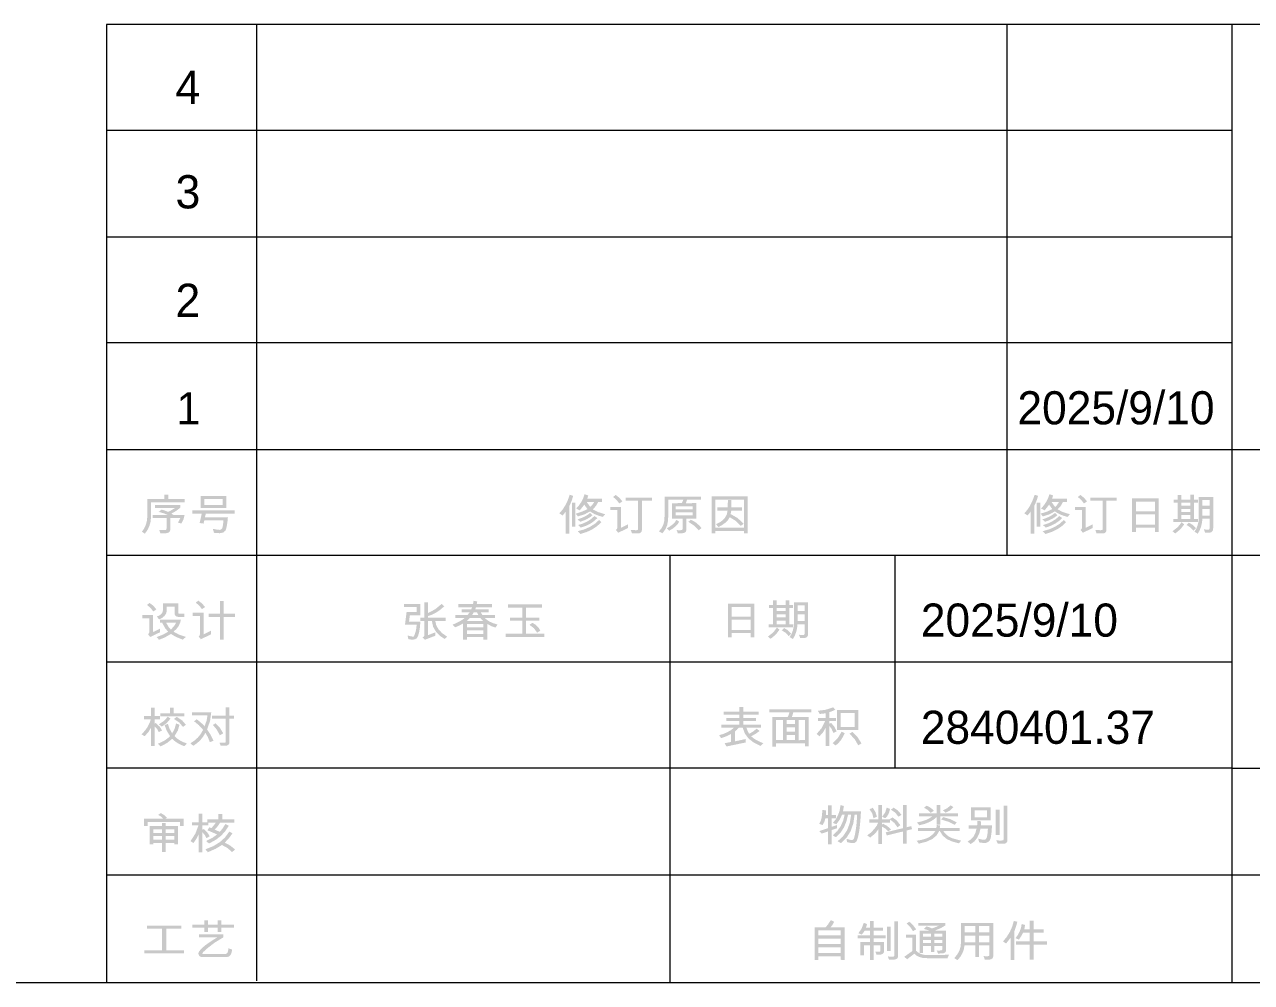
# Model space of a CAD drawing. Header units: millimetres. Extents: x 3 to 591, y 5 to 206.
# Drawn here: x 173.71 to 222.75, y 5.22 to 43.53 of the extents above; entities that cross this region are included whole.
import ezdxf

# ---------------------------------------------------------------- set-up
doc = ezdxf.new("R2010")
doc.units = ezdxf.units.MM

msp = doc.modelspace()

# ---------------------------------------------------------------- hatches: boundary and pattern name
h = msp.add_hatch(color=7)
h.paths.add_polyline_path([(180.10344, 24.426567), (178.762884, 24.426567), (178.762884, 23.83842), (178.747493, 23.657647), (178.701355, 23.485711), (178.624521, 23.32256), (178.517042, 23.168142), (178.399633, 23.249171), (178.493366, 23.387974), (178.560382, 23.535665), (178.600629, 23.692245), (178.614056, 23.857713), (178.614056, 24.552244), (179.301973, 24.552244), (179.301973, 24.726979), (179.450801, 24.726979), (179.450801, 24.552244), (180.10344, 24.552244)])
h.paths.add_polyline_path([(180.105645, 23.917795), (180.063132, 23.751053), (179.982172, 23.577695), (179.842164, 23.610217), (179.931461, 23.792118), (179.531278, 23.792118), (179.531278, 23.320278), (179.517033, 23.260342), (179.474365, 23.217821), (179.403379, 23.192766), (179.304178, 23.18523), (179.139916, 23.186884), (179.091409, 23.318624), (179.326226, 23.311458), (179.368394, 23.32393), (179.38245, 23.368234), (179.38245, 23.792118), (178.832337, 23.792118), (178.832337, 23.917795), (179.427099, 23.917795), (179.268418, 23.986284), (179.072116, 24.04237), (179.187871, 24.133872), (179.297908, 24.100523), (179.439777, 24.044023), (179.480704, 24.057563), (179.539822, 24.086605), (179.61713, 24.13115), (179.712628, 24.191198), (178.917776, 24.191198), (178.917776, 24.317977), (179.931461, 24.317977), (179.931461, 24.206081), (179.768163, 24.080059), (179.575927, 23.973468), (179.66357, 23.917795)])
h = msp.add_hatch(color=7)
h.paths.add_polyline_path([(181.777338, 24.196159), (180.745463, 24.196159), (180.745463, 24.680677), (181.777338, 24.680677)])
h.paths.add_polyline_path([(181.629061, 24.322938), (181.629061, 24.553898), (180.89374, 24.553898), (180.89374, 24.322938)])
h.paths.add_polyline_path([(182.111374, 23.975122), (180.95272, 23.975122), (180.921852, 23.829601), (181.837971, 23.829601), (181.816371, 23.627227), (181.791256, 23.469037), (181.762627, 23.354979), (181.730484, 23.285), (181.642772, 23.213066), (181.514959, 23.189089), (181.429452, 23.193085), (181.279039, 23.204523), (181.236044, 23.364926), (181.392245, 23.33268), (181.516613, 23.321931), (181.570012, 23.338055), (181.608115, 23.386424), (181.622567, 23.430366), (181.636089, 23.497769), (181.648577, 23.588737), (181.659929, 23.703372), (180.896496, 23.703372), (180.860667, 23.574388), (180.706326, 23.595885), (180.792316, 23.975122), (180.411977, 23.975122), (180.411977, 24.101901), (182.111374, 24.101901)])
h = msp.add_hatch(color=7)
h.paths.add_polyline_path([(196.916265, 23.94701), (196.823661, 23.840074), (196.665436, 23.885851), (196.52814, 23.937983), (196.411825, 23.996421), (196.316542, 24.061111), (196.089649, 23.942049), (195.827615, 23.86102), (195.739971, 23.970161), (195.998698, 24.053187), (196.209056, 24.153164), (196.080622, 24.331207), (196.01222, 24.240575), (195.959217, 24.172112), (195.921717, 24.12587), (195.899824, 24.101901), (195.757059, 24.17411), (195.875097, 24.308142), (195.970448, 24.448891), (196.043166, 24.596255), (196.0933, 24.75013), (196.239924, 24.697765), (196.21567, 24.616185), (196.203268, 24.584352), (196.199134, 24.571536), (196.794997, 24.571536), (196.794997, 24.442001), (196.641208, 24.442001), (196.549362, 24.279806), (196.424029, 24.143242), (196.631907, 24.035617)])
h.paths.add_polyline_path([(196.481356, 24.442001), (196.175431, 24.442001), (196.323708, 24.2375), (196.403979, 24.322387)])
h.paths.add_polyline_path([(195.640201, 24.682331), (195.590592, 24.526337), (195.540431, 24.396801), (195.486412, 24.278841), (195.486412, 23.169796), (195.338687, 23.169796), (195.338687, 24.049536), (195.286114, 23.980909), (195.216317, 23.8974), (195.085679, 23.985043), (195.210839, 24.127145), (195.321737, 24.297927), (195.418372, 24.497338), (195.500744, 24.725326)])
h.paths.add_polyline_path([(195.727845, 23.453672), (195.586182, 23.453672), (195.586182, 24.413889), (195.727845, 24.413889)])
h.paths.add_polyline_path([(196.411352, 23.907322), (196.317602, 23.832167), (196.20499, 23.763731), (196.073465, 23.701908), (195.922975, 23.646597), (195.808873, 23.739753), (195.967106, 23.79515), (196.104462, 23.857161), (196.220941, 23.925788), (196.316542, 24.001029)])
h.paths.add_polyline_path([(196.606482, 23.797079), (196.47338, 23.673047), (196.318885, 23.56798), (196.143099, 23.481827), (195.946126, 23.414536), (195.833127, 23.514857), (196.030005, 23.577092), (196.204715, 23.658035), (196.357203, 23.757788), (196.487419, 23.876454)])
h.paths.add_polyline_path([(196.764129, 23.630612), (196.598162, 23.474101), (196.404599, 23.343429), (196.183545, 23.238388), (195.935102, 23.158772), (195.821551, 23.269566), (196.076833, 23.340466), (196.304416, 23.439065), (196.5043, 23.565362), (196.676486, 23.719358)])
h = msp.add_hatch(color=7)
h.paths.add_polyline_path([(197.602488, 24.460191), (197.479567, 24.377509), (197.381106, 24.511799), (197.234276, 24.638234), (197.337905, 24.718711), (197.487146, 24.6033)])
h.paths.add_polyline_path([(198.789806, 24.488303), (198.385214, 24.488303), (198.385214, 23.331853), (198.379702, 23.271151), (198.349385, 23.22161), (198.295986, 23.189089), (198.221503, 23.178064), (197.988339, 23.178064), (197.93928, 23.318624), (198.047594, 23.311941), (198.134411, 23.309805), (198.190083, 23.310769), (198.217644, 23.314214), (198.231425, 23.341775), (198.231425, 24.488303), (197.740843, 24.488303), (197.740843, 24.615082), (198.789806, 24.615082)])
h.paths.add_polyline_path([(197.830691, 23.397448), (197.437123, 23.206176), (197.34948, 23.318624), (197.388685, 23.356658), (197.401846, 23.399653), (197.401846, 24.111823), (197.121277, 24.111823), (197.121277, 24.2375), (197.556186, 24.2375), (197.556186, 23.409575), (197.830691, 23.546276)])
h = msp.add_hatch(color=7)
h.paths.add_polyline_path([(200.744926, 24.524683), (200.189853, 24.524683), (200.142999, 24.387982), (200.556411, 24.39184), (200.556411, 23.775582), (200.161189, 23.775582), (200.161189, 23.300434), (200.137694, 23.243314), (200.084019, 23.205625), (199.960547, 23.179718), (199.821641, 23.18523), (199.774788, 23.313112), (199.897709, 23.305946), (199.984043, 23.316764), (200.012913, 23.349492), (200.012913, 23.775582), (199.588477, 23.775582), (199.588477, 24.387982), (199.977084, 24.39184), (200.007676, 24.444826), (200.039922, 24.524683), (199.4402, 24.524683), (199.4402, 23.919449), (199.429107, 23.691521), (199.396103, 23.509896), (199.326236, 23.349217), (199.205933, 23.18523), (199.06813, 23.259093), (199.167624, 23.388422), (199.237353, 23.519818), (199.27828, 23.678017), (199.291923, 23.887478), (199.291923, 24.650911), (200.744926, 24.650911)])
h.paths.add_polyline_path([(200.408134, 24.148203), (200.408134, 24.265612), (199.735651, 24.265612), (199.735651, 24.148203)])
h.paths.add_polyline_path([(200.408134, 23.902361), (200.408134, 24.021424), (199.735651, 24.021424), (199.735651, 23.902361)])
h.paths.add_polyline_path([(200.768629, 23.399653), (200.661142, 23.305946), (200.467596, 23.497356), (200.242218, 23.64329), (200.343642, 23.725972), (200.450819, 23.674287), (200.557375, 23.602707), (200.663312, 23.511179)])
h.paths.add_polyline_path([(199.876762, 23.649905), (199.813605, 23.551504), (199.726625, 23.45884), (199.615771, 23.37186), (199.48099, 23.290512), (199.380669, 23.382565), (199.510084, 23.460717), (199.617278, 23.543107), (199.702354, 23.629837), (199.765417, 23.721011)])
h = msp.add_hatch(color=7)
h.paths.add_polyline_path([(202.614058, 23.190191), (202.467434, 23.190191), (202.467434, 23.282244), (201.318702, 23.282244), (201.318702, 23.179718), (201.172079, 23.179718), (201.172079, 24.661385), (202.614058, 24.661385)])
h.paths.add_polyline_path([(202.467434, 23.407921), (202.467434, 24.529644), (201.318702, 24.529644), (201.318702, 23.407921)])
h.paths.add_polyline_path([(202.452, 23.572183), (202.34286, 23.480681), (202.130435, 23.686147), (201.895273, 23.827947), (201.830884, 23.720787), (201.734456, 23.619312), (201.605988, 23.523625), (201.445481, 23.433828), (201.348467, 23.549583), (201.544416, 23.652118), (201.686569, 23.777029), (201.774876, 23.924367), (201.809283, 24.094184), (201.395321, 24.094184), (201.395321, 24.220412), (201.817552, 24.220412), (201.82141, 24.51421), (201.965277, 24.51421), (201.965277, 24.220412), (202.381996, 24.220412), (202.381996, 24.094184), (201.959765, 24.094184), (201.932204, 23.954175), (202.204505, 23.799146)])
h = msp.add_hatch(color=7)
h.paths.add_polyline_path([(215.492564, 23.94701), (215.400512, 23.840074), (215.243019, 23.885851), (215.1063, 23.937983), (214.990459, 23.996421), (214.895598, 24.061111), (214.669876, 23.942049), (214.409426, 23.86102), (214.321783, 23.970161), (214.579407, 24.053187), (214.788663, 24.153164), (214.660781, 24.331207), (214.59255, 24.240575), (214.539927, 24.172112), (214.502806, 24.12587), (214.481084, 24.101901), (214.338871, 24.17411), (214.456185, 24.308142), (214.55102, 24.448891), (214.623427, 24.596255), (214.673459, 24.75013), (214.819531, 24.697765), (214.795277, 24.616185), (214.782875, 24.584352), (214.778741, 24.571536), (215.371848, 24.571536), (215.371848, 24.442001), (215.21861, 24.442001), (215.127315, 24.279806), (215.002534, 24.143242), (215.209515, 24.035617)])
h.paths.add_polyline_path([(215.05986, 24.442001), (214.755038, 24.442001), (214.902764, 24.2375), (214.982553, 24.322387)])
h.paths.add_polyline_path([(214.222564, 24.682331), (214.173506, 24.526337), (214.122794, 24.396801), (214.069327, 24.278841), (214.069327, 23.169796), (213.922152, 23.169796), (213.922152, 24.049536), (213.869856, 23.980909), (213.800334, 23.8974), (213.670798, 23.985043), (213.795226, 24.127145), (213.905547, 24.297927), (214.001708, 24.497338), (214.083658, 24.725326)])
h.paths.add_polyline_path([(214.309656, 23.453672), (214.168545, 23.453672), (214.168545, 24.413889), (214.309656, 24.413889)])
h.paths.add_polyline_path([(214.990407, 23.907322), (214.897071, 23.832167), (214.784873, 23.763731), (214.653761, 23.701908), (214.503684, 23.646597), (214.390685, 23.739753), (214.548178, 23.79515), (214.684896, 23.857161), (214.800738, 23.925788), (214.895598, 24.001029)])
h.paths.add_polyline_path([(215.184435, 23.797079), (215.051928, 23.673047), (214.898285, 23.56798), (214.723456, 23.481827), (214.527387, 23.414536), (214.414939, 23.514857), (214.610672, 23.577092), (214.784391, 23.658035), (214.935992, 23.757788), (215.065373, 23.876454)])
h.paths.add_polyline_path([(215.34098, 23.630612), (215.175926, 23.474101), (214.983379, 23.343429), (214.763341, 23.238388), (214.515811, 23.158772), (214.402812, 23.269566), (214.65687, 23.340466), (214.883334, 23.439065), (215.082305, 23.565362), (215.253888, 23.719358)])
h = msp.add_hatch(color=7)
h.paths.add_polyline_path([(216.175803, 24.460191), (216.053433, 24.377509), (215.955523, 24.511799), (215.809244, 24.638234), (215.912873, 24.718711), (216.061288, 24.6033)])
h.paths.add_polyline_path([(217.357608, 24.488303), (216.95467, 24.488303), (216.95467, 23.331853), (216.949227, 23.271151), (216.919392, 23.22161), (216.866062, 23.189089), (216.792061, 23.178064), (216.559448, 23.178064), (216.510942, 23.318624), (216.618911, 23.311941), (216.704969, 23.309805), (216.760642, 23.310769), (216.788203, 23.314214), (216.801983, 23.341775), (216.801983, 24.488303), (216.313606, 24.488303), (216.313606, 24.615082), (217.357608, 24.615082)])
h.paths.add_polyline_path([(216.402903, 23.397448), (216.010989, 23.206176), (215.923897, 23.318624), (215.963102, 23.356658), (215.976263, 23.399653), (215.976263, 24.111823), (215.696797, 24.111823), (215.696797, 24.2375), (216.129501, 24.2375), (216.129501, 23.409575), (216.402903, 23.546276)])
h = msp.add_hatch(color=7)
h.paths.add_polyline_path([(219.047917, 23.242556), (218.894679, 23.242556), (218.894679, 23.409575), (218.132899, 23.409575), (218.132899, 23.234839), (217.979662, 23.234839), (217.979662, 24.58201), (219.047917, 24.58201)])
h.paths.add_polyline_path([(218.894679, 24.068828), (218.894679, 24.45523), (218.132899, 24.45523), (218.132899, 24.068828)])
h.paths.add_polyline_path([(218.894679, 23.536354), (218.894679, 23.942049), (218.132899, 23.942049), (218.132899, 23.536354)])
h = msp.add_hatch(color=7)
h.paths.add_polyline_path([(220.609241, 23.636675), (219.630834, 23.636675), (219.630834, 23.762352), (219.803364, 23.762352), (219.803364, 24.407274), (219.638551, 24.407274), (219.638551, 24.534054), (219.803364, 24.534054), (219.803364, 24.717057), (219.95109, 24.717057), (219.95109, 24.534054), (220.307726, 24.534054), (220.307726, 24.723672), (220.454349, 24.723672), (220.454349, 24.534054), (220.609241, 24.534054), (220.609241, 24.407274), (220.454349, 24.407274), (220.454349, 23.762352), (220.609241, 23.762352)])
h.paths.add_polyline_path([(220.307726, 24.286558), (220.307726, 24.407274), (219.95109, 24.407274), (219.95109, 24.286558)])
h.paths.add_polyline_path([(220.307726, 24.037409), (220.307726, 24.159779), (219.95109, 24.159779), (219.95109, 24.037409)])
h.paths.add_polyline_path([(220.307726, 23.762352), (220.307726, 23.910629), (219.95109, 23.910629), (219.95109, 23.762352)])
h.paths.add_polyline_path([(221.219987, 23.38918), (221.213786, 23.316006), (221.195183, 23.275078), (221.13951, 23.227674), (221.113052, 23.218269), (221.064269, 23.211551), (220.993162, 23.20752), (220.899731, 23.206176), (220.851776, 23.338468), (221.036433, 23.333507), (221.063993, 23.343015), (221.073364, 23.371541), (221.073364, 23.764006), (220.788937, 23.764006), (220.77116, 23.59915), (220.734367, 23.445197), (220.678556, 23.302096), (220.603729, 23.169796), (220.471988, 23.249171), (220.547315, 23.373298), (220.601248, 23.51086), (220.633684, 23.661859), (220.644519, 23.826293), (220.644519, 24.639887), (221.219987, 24.639887)])
h.paths.add_polyline_path([(221.073364, 24.286558), (221.073364, 24.51421), (220.792244, 24.51421), (220.792244, 24.286558)])
h.paths.add_polyline_path([(221.073364, 23.890786), (221.073364, 24.159779), (220.792244, 24.159779), (220.792244, 23.890786)])
h.paths.add_polyline_path([(220.062435, 23.542969), (219.916501, 23.353695), (219.705248, 23.176411), (219.593902, 23.267912), (219.809152, 23.434793), (219.958256, 23.627305)])
h.paths.add_polyline_path([(220.535929, 23.38918), (220.43175, 23.290512), (220.304419, 23.424044), (220.15063, 23.520369), (220.248746, 23.608563), (220.400606, 23.522436)])
h = msp.add_hatch(color=7)
h.paths.add_polyline_path([(178.976549, 20.143351), (178.852526, 20.058464), (178.753031, 20.193236), (178.603928, 20.321393), (178.708659, 20.399115), (178.856246, 20.287356)])
h.paths.add_polyline_path([(180.098272, 19.842387), (179.851879, 19.842387), (179.792623, 19.85162), (179.746597, 19.87987), (179.716831, 19.921625), (179.706909, 19.972474), (179.706909, 20.254145), (179.393819, 20.254145), (179.393819, 20.092639), (179.372391, 19.986737), (179.308381, 19.887036), (179.211918, 19.803044), (179.093958, 19.744271), (178.988676, 19.853412), (179.075975, 19.887311), (179.146323, 19.93444), (179.197518, 19.986117), (179.226801, 20.033659), (179.244991, 20.157131), (179.244991, 20.379822), (179.856289, 20.379822), (179.856289, 19.989011), (179.887157, 19.968616), (180.098272, 19.968616)])
h.paths.add_polyline_path([(179.119314, 19.225026), (178.729605, 19.038716), (178.643615, 19.14951), (178.68158, 19.187957), (178.694327, 19.232192), (178.694327, 19.790573), (178.417066, 19.790573), (178.417066, 19.91625), (178.843155, 19.91625), (178.843155, 19.235499), (179.119314, 19.36724)])
h.paths.add_polyline_path([(180.162764, 19.040369), (180.029922, 18.933433), (179.763822, 19.040231), (179.558081, 19.159432), (179.308932, 19.016185), (179.084587, 18.926268), (178.987022, 19.035408), (179.243337, 19.132904), (179.446736, 19.248177), (179.328569, 19.390666), (179.209162, 19.605916), (179.11766, 19.605916), (179.11766, 19.731593), (179.959366, 19.731593), (179.923511, 19.595495), (179.862283, 19.470041), (179.775734, 19.355337), (179.663915, 19.251485), (179.879233, 19.134971)])
h.paths.add_polyline_path([(179.766441, 19.605916), (179.370117, 19.605916), (179.462652, 19.443997), (179.556428, 19.335821), (179.680038, 19.466114)])
h = msp.add_hatch(color=7)
h.paths.add_polyline_path([(180.922895, 20.234853), (180.799422, 20.15217), (180.700066, 20.284807), (180.550273, 20.412895), (180.656106, 20.49227), (180.804797, 20.377824)])
h.paths.add_polyline_path([(182.122339, 19.83908), (181.666484, 19.83908), (181.666484, 18.926268), (181.517105, 18.926268), (181.517105, 19.83908), (181.061801, 19.83908), (181.061801, 19.965308), (181.517105, 19.965308), (181.517105, 20.47849), (181.666484, 20.47849), (181.666484, 19.965308), (182.122339, 19.965308)])
h.paths.add_polyline_path([(181.16102, 19.143998), (180.755325, 18.948316), (180.667682, 19.059662), (180.706405, 19.097282), (180.719496, 19.14069), (180.719496, 19.882075), (180.433415, 19.882075), (180.433415, 20.008303), (180.867222, 20.008303), (180.867222, 19.145651), (181.16102, 19.287865)])
h = msp.add_hatch(color=7)
h.paths.add_polyline_path([(190.599192, 19.052262), (190.501627, 18.959658), (190.32014, 19.075827), (190.159322, 19.239124), (190.041156, 19.442936), (189.987895, 19.680648), (189.835759, 19.680648), (189.835759, 19.111793), (190.133415, 19.226997), (190.133415, 19.090296), (189.706224, 18.926585), (189.618029, 19.025253), (189.669637, 19.054674), (189.686931, 19.093603), (189.686931, 19.680648), (189.528181, 19.680648), (189.528181, 19.806325), (189.686931, 19.806325), (189.686931, 20.429198), (189.835759, 20.429198), (189.835759, 19.998699), (190.121013, 20.145115), (190.379809, 20.359745), (190.485642, 20.267692), (190.328132, 20.129087), (190.167315, 20.017509), (190.003191, 19.932906), (189.835759, 19.875227), (189.835759, 19.806325), (190.542968, 19.806325), (190.542968, 19.680648), (190.124045, 19.680648), (190.166428, 19.501227), (190.259713, 19.336689), (190.40395, 19.187034)])
h.paths.add_polyline_path([(189.528181, 19.657497), (189.51695, 19.458163), (189.486289, 19.255109), (189.441571, 19.086713), (189.389826, 18.991077), (189.319546, 18.946153), (189.221154, 18.930995), (189.145155, 18.936645), (189.048072, 18.953043), (189.019409, 19.096359), (189.064127, 19.086782), (189.130755, 19.071004), (189.198692, 19.056879), (189.247612, 19.052262), (189.265269, 19.062718), (189.285095, 19.094155), (189.306989, 19.146675), (189.330846, 19.220383), (189.368329, 19.382096), (189.381007, 19.531819), (188.91523, 19.531819), (188.978068, 20.035079), (189.385967, 20.035079), (189.385967, 20.23517), (188.873888, 20.23517), (188.873888, 20.361398), (189.526527, 20.361398), (189.526527, 19.9083), (189.110911, 19.9083), (189.077838, 19.657497)])
h = msp.add_hatch(color=7)
h.paths.add_polyline_path([(192.613932, 19.535127), (192.533454, 19.417167), (192.37808, 19.467947), (192.211544, 19.553868), (192.211544, 18.929892), (192.049487, 18.929892), (192.049487, 19.035726), (191.393541, 19.035726), (191.393541, 18.924931), (191.238649, 18.924931), (191.238649, 19.579775), (191.079417, 19.490961), (190.920598, 19.426537), (190.818072, 19.531819), (190.974755, 19.598267), (191.106633, 19.664456), (191.213707, 19.730334), (191.295976, 19.795852), (190.922252, 19.795852), (190.922252, 19.92208), (191.421102, 19.92208), (191.496067, 20.019094), (191.184079, 20.019094), (191.184079, 20.145322), (191.560008, 20.145322), (191.600798, 20.226351), (191.049031, 20.226351), (191.049031, 20.352579), (191.632768, 20.352579), (191.64586, 20.407701), (191.658124, 20.487627), (191.800889, 20.459515), (191.78325, 20.352579), (192.386831, 20.352579), (192.386831, 20.226351), (191.751831, 20.226351), (191.736948, 20.185561), (191.722065, 20.145322), (192.258398, 20.145322), (192.258398, 20.019094), (191.948064, 20.019094), (192.004287, 19.92208), (192.517469, 19.92208), (192.517469, 19.795852), (192.112326, 19.795852), (192.192717, 19.719689), (192.303184, 19.650813), (192.443623, 19.589275)])
h.paths.add_polyline_path([(191.843884, 19.92208), (191.814049, 19.979062), (191.797031, 20.019094), (191.661983, 20.019094), (191.603003, 19.92208)])
h.paths.add_polyline_path([(192.037912, 19.678994), (191.973006, 19.74259), (191.932078, 19.794198), (191.503784, 19.794198), (191.430886, 19.721506), (191.383619, 19.678994)])
h.paths.add_polyline_path([(192.049487, 19.429845), (192.049487, 19.552214), (191.393541, 19.552214), (191.393541, 19.429845)])
h.paths.add_polyline_path([(192.049487, 19.161403), (192.049487, 19.303065), (191.393541, 19.303065), (191.393541, 19.161403)])
h = msp.add_hatch(color=7)
h.paths.add_polyline_path([(194.485355, 19.040687), (192.936991, 19.040687), (192.936991, 19.167466), (193.60782, 19.167466), (193.60782, 19.688916), (193.114483, 19.688916), (193.114483, 19.815695), (193.60782, 19.815695), (193.60782, 20.216429), (193.028493, 20.216429), (193.028493, 20.342106), (194.391097, 20.342106), (194.391097, 20.216429), (193.756648, 20.216429), (193.756648, 19.815695), (194.287469, 19.815695), (194.287469, 19.688916), (193.756648, 19.688916), (193.756648, 19.167466), (194.485355, 19.167466)])
h.paths.add_polyline_path([(194.324951, 19.29149), (194.197621, 19.210461), (194.069463, 19.388572), (193.891696, 19.525756), (194.009656, 19.60458), (194.114344, 19.541552), (194.201824, 19.468292), (194.272043, 19.384903)])
h = msp.add_hatch(color=7)
h.paths.add_polyline_path([(202.881695, 19.029068), (202.729559, 19.029068), (202.729559, 19.196086), (201.976599, 19.196086), (201.976599, 19.021351), (201.824464, 19.021351), (201.824464, 20.368521), (202.881695, 20.368521)])
h.paths.add_polyline_path([(202.729559, 19.855339), (202.729559, 20.241741), (201.976599, 20.241741), (201.976599, 19.855339)])
h.paths.add_polyline_path([(202.729559, 19.322865), (202.729559, 19.72856), (201.976599, 19.72856), (201.976599, 19.322865)])
h = msp.add_hatch(color=7)
h.paths.add_polyline_path([(204.42692, 19.423187), (203.458435, 19.423187), (203.458435, 19.548864), (203.629312, 19.548864), (203.629312, 20.193786), (203.465601, 20.193786), (203.465601, 20.320565), (203.629312, 20.320565), (203.629312, 20.503569), (203.775384, 20.503569), (203.775384, 20.320565), (204.128162, 20.320565), (204.128162, 20.510183), (204.273131, 20.510183), (204.273131, 20.320565), (204.42692, 20.320565), (204.42692, 20.193786), (204.273131, 20.193786), (204.273131, 19.548864), (204.42692, 19.548864)])
h.paths.add_polyline_path([(204.128162, 20.073069), (204.128162, 20.193786), (203.775384, 20.193786), (203.775384, 20.073069)])
h.paths.add_polyline_path([(204.128162, 19.82392), (204.128162, 19.94629), (203.775384, 19.94629), (203.775384, 19.82392)])
h.paths.add_polyline_path([(204.128162, 19.548864), (204.128162, 19.697141), (203.775384, 19.697141), (203.775384, 19.548864)])
h.paths.add_polyline_path([(205.031052, 19.175691), (205.024851, 19.102517), (205.006248, 19.061589), (204.951677, 19.014185), (204.925331, 19.00478), (204.876919, 18.998062), (204.806492, 18.994031), (204.714103, 18.992687), (204.666148, 19.124979), (204.849151, 19.120018), (204.876712, 19.129527), (204.886083, 19.158052), (204.886083, 19.550517), (204.604412, 19.550517), (204.586747, 19.385661), (204.550324, 19.231708), (204.495193, 19.088608), (204.421408, 18.956307), (204.29077, 19.035682), (204.365374, 19.159809), (204.41879, 19.297372), (204.450915, 19.44837), (204.461647, 19.612805), (204.461647, 20.426398), (205.031052, 20.426398)])
h.paths.add_polyline_path([(204.886083, 20.073069), (204.886083, 20.300721), (204.607719, 20.300721), (204.607719, 20.073069)])
h.paths.add_polyline_path([(204.886083, 19.677297), (204.886083, 19.94629), (204.607719, 19.94629), (204.607719, 19.677297)])
h.paths.add_polyline_path([(203.885627, 19.32948), (203.740933, 19.140206), (203.531747, 18.962922), (203.422055, 19.054424), (203.634962, 19.221304), (203.78255, 19.413816)])
h.paths.add_polyline_path([(204.353609, 19.175691), (204.251083, 19.077023), (204.12513, 19.210555), (203.972719, 19.30688), (204.070284, 19.395075), (204.220008, 19.308947)])
h = msp.add_hatch(color=7)
h.paths.add_polyline_path([(180.09717, 15.86234), (179.13585, 15.86234), (179.13585, 15.988017), (179.523355, 15.988017), (179.523355, 16.210708), (179.67108, 16.210708), (179.67108, 15.988017), (180.09717, 15.988017)])
h.paths.add_polyline_path([(179.204752, 15.3001), (179.073563, 15.236159), (179.006521, 15.358529), (178.910955, 15.461055), (178.910955, 14.672817), (178.761575, 14.672817), (178.761575, 15.407036), (178.666559, 15.246701), (178.509119, 15.06859), (178.383442, 15.144658), (178.513468, 15.284184), (178.619155, 15.431565), (178.700554, 15.586801), (178.757717, 15.749892), (178.483211, 15.749892), (178.483211, 15.875569), (178.761575, 15.875569), (178.761575, 16.209054), (178.910955, 16.209054), (178.910955, 15.875569), (179.123172, 15.875569), (179.123172, 15.749892), (178.910955, 15.749892), (178.910955, 15.571849), (178.953949, 15.603269), (179.113871, 15.447964)])
h.paths.add_polyline_path([(179.545403, 15.775248), (179.387825, 15.593278), (179.197586, 15.453889), (179.075217, 15.547596), (179.266764, 15.670517), (179.43516, 15.848008)])
h.paths.add_polyline_path([(180.159457, 15.526099), (180.039843, 15.441763), (179.890946, 15.617945), (179.677144, 15.759814), (179.794553, 15.842496), (180.014005, 15.695666)])
h.paths.add_polyline_path([(180.199145, 14.785265), (180.09717, 14.66951), (179.947834, 14.730609), (179.817359, 14.800699), (179.705798, 14.879885), (179.613203, 14.968269), (179.393681, 14.792087), (179.141914, 14.661793), (179.038285, 14.76928), (179.187716, 14.834814), (179.31844, 14.907428), (179.430354, 14.987174), (179.523355, 15.074102), (179.397264, 15.277776), (179.306727, 15.511216), (179.436814, 15.565235), (179.501306, 15.37603), (179.608793, 15.182691), (179.70753, 15.367969), (179.763685, 15.580118), (179.902591, 15.532162), (179.834791, 15.295277), (179.700846, 15.074102), (179.81537, 14.971378), (179.936559, 14.888963), (180.064467, 14.826908)])
h = msp.add_hatch(color=7)
h.paths.add_polyline_path([(182.085516, 15.76698), (181.898654, 15.76698), (181.898654, 14.800148), (181.876261, 14.752261), (181.835264, 14.716363), (181.7922, 14.694039), (181.763606, 14.686598), (181.548081, 14.686598), (181.499023, 14.818338), (181.630488, 14.809932), (181.723919, 14.807314), (181.750377, 14.826606), (181.750377, 15.76698), (181.206327, 15.76698), (181.206327, 15.893208), (181.750377, 15.893208), (181.750377, 16.223386), (181.898654, 16.223386), (181.898654, 15.893208), (182.085516, 15.893208)])
h.paths.add_polyline_path([(181.263654, 14.888894), (181.115928, 14.831567), (181.029112, 15.047368), (180.934027, 15.205291), (180.847504, 15.052854), (180.738346, 14.915559), (180.60645, 14.793456), (180.451714, 14.686598), (180.337612, 14.786919), (180.499652, 14.894406), (180.638438, 15.020083), (180.753866, 15.16395), (180.845833, 15.326007), (180.677505, 15.509562), (180.483133, 15.669966), (180.592274, 15.746585), (180.704928, 15.656676), (180.794845, 15.579635), (180.862025, 15.515513), (180.906466, 15.464362), (180.985428, 15.696217), (181.020568, 15.902027), (180.401002, 15.902027), (180.401002, 16.02109), (181.169947, 16.02109), (181.124196, 15.680852), (181.004031, 15.338134), (181.151206, 15.116821)])
h.paths.add_polyline_path([(181.651158, 15.182691), (181.512803, 15.108277), (181.394085, 15.331657), (181.237747, 15.519484), (181.345785, 15.587283), (181.520176, 15.402764)])
h = msp.add_hatch(color=7)
h.dxf.hatch_style = 2
h.paths.add_polyline_path([(203.236024, 14.790544), (203.126332, 14.683608), (202.856788, 14.814341), (202.648429, 14.978301), (202.501254, 15.175438), (202.415264, 15.4057), (202.249349, 15.4057), (202.187061, 15.331561), (202.099969, 15.254116), (202.099969, 14.863304), (202.530468, 14.957011), (202.530468, 14.818656), (201.767587, 14.660457), (201.686558, 14.78889), (201.951141, 14.840153), (201.951141, 15.162063), (201.743884, 15.060501), (201.55151, 14.991186), (201.471033, 15.108595), (201.648507, 15.164397), (201.80562, 15.232549), (201.942477, 15.313001), (202.059179, 15.4057), (201.556471, 15.4057), (201.556471, 15.532479), (202.280217, 15.532479), (202.280217, 15.674142), (201.763728, 15.674142), (201.763728, 15.799819), (202.280217, 15.799819), (202.280217, 15.931559), (201.647973, 15.931559), (201.647973, 16.057236), (202.280217, 16.057236), (202.280217, 16.233625), (202.435108, 16.233625), (202.435108, 16.057236), (203.05743, 16.057236), (203.05743, 15.931559), (202.435108, 15.931559), (202.435108, 15.799819), (202.946085, 15.799819), (202.946085, 15.674142), (202.435108, 15.674142), (202.435108, 15.532479), (203.14783, 15.532479), (203.14783, 15.4057), (202.565746, 15.4057), (202.613771, 15.270859), (202.670477, 15.16537), (202.818478, 15.250464), (202.974748, 15.371525), (203.086645, 15.278369), (202.941468, 15.171365), (202.752057, 15.067254), (202.836281, 14.994175), (202.945051, 14.923731), (203.078316, 14.855871)])
h = msp.add_hatch(color=7)
h.paths.add_polyline_path([(206.174096, 15.264038), (206.043458, 15.20175), (205.963325, 15.368011), (205.873684, 15.488382), (205.873684, 14.683608), (205.725407, 14.683608), (205.725407, 15.399085), (205.627291, 15.226968), (205.482872, 15.067254), (205.370976, 15.160409), (205.577406, 15.407147), (205.707768, 15.674142), (205.430507, 15.674142), (205.430507, 15.798165), (205.725407, 15.798165), (205.725407, 15.988334), (205.639073, 15.975105), (205.492794, 15.958569), (205.417829, 16.088656), (205.724649, 16.125794), (206.036844, 16.225357), (206.114565, 16.125036), (205.966839, 16.061853), (205.873684, 16.028022), (205.873684, 15.798165), (206.137165, 15.798165), (206.137165, 15.674142), (205.873684, 15.674142), (205.873684, 15.572167), (205.950303, 15.601933), (206.070054, 15.459443)])
h.paths.add_polyline_path([(207.033992, 15.314749), (206.185672, 15.314749), (206.185672, 16.123382), (207.033992, 16.123382)])
h.paths.add_polyline_path([(206.884613, 15.438773), (206.884613, 15.999359), (206.335051, 15.999359), (206.335051, 15.438773)])
h.paths.add_polyline_path([(206.491596, 15.192931), (206.419654, 15.039865), (206.335258, 14.906437), (206.238356, 14.792645), (206.128897, 14.698491), (206.013693, 14.78889), (206.207652, 14.984503), (206.369778, 15.250808)])
h.paths.add_polyline_path([(207.162977, 14.782275), (207.035646, 14.704554), (206.89798, 14.938407), (206.686727, 15.173087), (206.800277, 15.243643), (207.009325, 15.026188)])
h = msp.add_hatch(color=7)
h.paths.add_polyline_path([(205.155954, 16.019754), (204.433862, 16.019754), (204.406646, 15.91268), (204.37819, 15.84116), (205.054531, 15.84116), (205.054531, 14.671481), (204.905703, 14.671481), (204.905703, 14.787236), (203.750355, 14.787236), (203.750355, 14.65715), (203.600976, 14.65715), (203.600976, 15.84116), (204.213927, 15.84116), (204.252719, 15.919708), (204.281176, 16.019754), (203.481914, 16.019754), (203.481914, 16.145982), (205.155954, 16.145982)])
h.paths.add_polyline_path([(204.905703, 14.914567), (204.905703, 15.715483), (204.647734, 15.715483), (204.647734, 14.91126)])
h.paths.add_polyline_path([(204.498354, 15.552874), (204.498354, 15.715483), (204.169279, 15.715483), (204.169279, 15.552874)])
h.paths.add_polyline_path([(204.021002, 14.912913), (204.021002, 15.715483), (203.750355, 15.715483), (203.750355, 14.912913)])
h.paths.add_polyline_path([(204.498354, 15.248604), (204.498354, 15.427197), (204.169279, 15.427197), (204.169279, 15.248604)])
h.paths.add_polyline_path([(204.498354, 14.912913), (204.498354, 15.122375), (204.169279, 15.122375), (204.169279, 14.912913)])
h = msp.add_hatch(color=7)
h.paths.add_polyline_path([(207.14189, 12.059401), (207.12277, 11.7637), (207.100963, 11.514043), (207.076468, 11.310377), (207.049286, 11.152652), (207.021174, 11.032014), (206.993889, 10.939539), (206.967431, 10.875072), (206.941799, 10.83846), (206.882613, 10.804215), (206.805649, 10.792709), (206.729512, 10.802631), (206.590124, 10.832396), (206.56091, 10.966341), (206.704432, 10.929134), (206.773127, 10.916732), (206.824528, 10.930099), (206.856912, 10.970751), (206.869831, 11.009939), (206.885438, 11.073002), (206.903731, 11.160042), (206.924712, 11.271163), (206.945486, 11.404601), (206.963159, 11.55938), (206.977732, 11.735554), (206.989204, 11.933173), (206.88778, 11.933173), (206.834984, 11.576614), (206.726274, 11.26765), (206.561754, 11.00633), (206.341526, 10.792709), (206.208132, 10.868776), (206.423424, 11.064854), (206.585645, 11.307544), (206.694846, 11.596949), (206.751079, 11.933173), (206.627607, 11.933173), (206.558662, 11.654026), (206.455145, 11.410276), (206.317005, 11.201977), (206.144191, 11.02918), (206.017411, 11.101389), (206.193835, 11.275849), (206.331191, 11.472633), (206.429479, 11.691741), (206.4887, 11.933173), (206.386725, 11.933173), (206.286749, 11.72564), (206.15742, 11.549527), (206.019065, 11.604649), (206.13749, 11.752435), (206.228113, 11.919599), (206.290831, 12.106091), (206.325541, 12.311858), (206.458383, 12.280439), (206.422554, 12.059401)])
h.paths.add_polyline_path([(206.188839, 11.390226), (205.97607, 11.317466), (205.97607, 10.751919), (205.826691, 10.751919), (205.826691, 11.262895), (205.580298, 11.175803), (205.477771, 11.277778), (205.826691, 11.395187), (205.826691, 11.787652), (205.720857, 11.787652), (205.675382, 11.641373), (205.611717, 11.518659), (205.472259, 11.564961), (205.528879, 11.670795), (205.568033, 11.799779), (205.589617, 11.951914), (205.593527, 12.127201), (205.742355, 12.100742), (205.747867, 11.988846), (205.742355, 11.914432), (205.826691, 11.914432), (205.826691, 12.301936), (205.97607, 12.301936), (205.97607, 11.914432), (206.150254, 11.914432), (206.150254, 11.787652), (205.97607, 11.787652), (205.97607, 11.447552), (206.188839, 11.518659)])
h = msp.add_hatch(color=7)
h.paths.add_polyline_path([(209.187159, 11.352192), (208.97439, 11.299275), (208.97439, 10.771762), (208.82501, 10.771762), (208.82501, 11.261242), (208.175128, 11.101389), (208.132133, 11.226515), (208.82501, 11.393533), (208.82501, 12.323985), (208.97439, 12.323985), (208.97439, 11.429913), (209.147471, 11.475664)])
h.paths.add_polyline_path([(208.716972, 11.511493), (208.599012, 11.426606), (208.478847, 11.600721), (208.307419, 11.733082), (208.307419, 11.614571), (207.979446, 11.614571), (207.979446, 11.535196), (208.030158, 11.566615), (208.18939, 11.481521), (208.344902, 11.340617), (208.227493, 11.262895), (208.105537, 11.385196), (207.979446, 11.454167), (207.979446, 10.761289), (207.830618, 10.761289), (207.830618, 11.345578), (207.780078, 11.267348), (207.709488, 11.186483), (207.618848, 11.103034), (207.508157, 11.017053), (207.390197, 11.10635), (207.529861, 11.210805), (207.667458, 11.351641), (207.775703, 11.496748), (207.828964, 11.614571), (207.481699, 11.614571), (207.481699, 11.74135), (207.830618, 11.74135), (207.830618, 12.316819), (207.979446, 12.316819), (207.979446, 11.74135), (208.292536, 11.74135), (208.281512, 11.746311), (208.404433, 11.822379), (208.573105, 11.698355)])
h.paths.add_polyline_path([(208.762172, 11.927661), (208.638148, 11.848286), (208.512058, 12.015442), (208.335531, 12.130508), (208.451286, 12.21319), (208.614997, 12.101432)])
h.paths.add_polyline_path([(208.301907, 12.165235), (208.273786, 12.04451), (208.233212, 11.941924), (208.180132, 11.857424), (208.114494, 11.79096), (207.986612, 11.846632), (208.112771, 12.027638), (208.170718, 12.21319)])
h.paths.add_polyline_path([(207.779355, 11.852144), (207.642654, 11.789306), (207.591459, 11.988915), (207.484455, 12.149249), (207.614542, 12.208229), (207.7232, 12.032047)])
h = msp.add_hatch(color=7)
h.paths.add_polyline_path([(211.024068, 11.860413), (210.315756, 11.860413), (210.315756, 11.535196), (210.166377, 11.535196), (210.166377, 11.83671), (210.036126, 11.728087), (209.8794, 11.637033), (209.690738, 11.563549), (209.470192, 11.507635), (209.380344, 11.620634), (209.567714, 11.662905), (209.731261, 11.716959), (209.870934, 11.782795), (209.986681, 11.860413), (209.458065, 11.860413), (209.458065, 11.987192), (210.166377, 11.987192), (210.166377, 12.320126), (210.315756, 12.320126), (210.315756, 11.987192), (211.024068, 11.987192)])
h.paths.add_polyline_path([(210.840513, 12.232483), (210.693408, 12.097849), (210.528525, 12.011997), (210.418282, 12.10405), (210.603904, 12.199066), (210.720899, 12.305243)])
h.paths.add_polyline_path([(210.059992, 12.094128), (209.934315, 12.003729), (209.806227, 12.123549), (209.660361, 12.21319), (209.772258, 12.290912), (209.920259, 12.21195)])
h.paths.add_polyline_path([(210.967293, 11.625595), (210.891225, 11.52362), (210.636839, 11.647575), (210.34938, 11.739696), (210.425448, 11.835057), (210.702778, 11.755544)])
h.paths.add_polyline_path([(211.148091, 10.894132), (211.059346, 10.783338), (210.783118, 10.861886), (210.574276, 10.955317), (210.416491, 11.085955), (210.294259, 11.276124), (210.267249, 11.276124), (210.163595, 11.100735), (209.993226, 10.958211), (209.756195, 10.848554), (209.452553, 10.771762), (209.368768, 10.88862), (209.527424, 10.916827), (209.66608, 10.95263), (209.784789, 10.995978), (209.883603, 11.046819), (210.029607, 11.158784), (210.112358, 11.276124), (209.415622, 11.276124), (209.415622, 11.402904), (210.155353, 11.402904), (210.173543, 11.515352), (210.308039, 11.507635), (210.292605, 11.402904), (211.081394, 11.402904), (211.081394, 11.276124), (210.437024, 11.276124), (210.496555, 11.190135), (210.584198, 11.107453), (210.681694, 11.03924), (210.772162, 10.996658), (210.828188, 10.979088), (210.909484, 10.956144), (211.016101, 10.927825)])
h = msp.add_hatch(color=7)
h.paths.add_polyline_path([(212.996576, 10.910117), (212.986309, 10.855134), (212.955786, 10.809245), (212.908244, 10.778239), (212.848299, 10.767904), (212.61734, 10.767904), (212.547887, 10.902952), (212.652135, 10.898749), (212.718763, 10.89744), (212.787045, 10.899644), (212.825148, 10.90681), (212.848299, 10.958073), (212.848299, 12.297526), (212.996576, 12.297526)])
h.paths.add_polyline_path([(212.324093, 11.700009), (211.538611, 11.700009), (211.538611, 12.230829), (212.324093, 12.230829)])
h.paths.add_polyline_path([(212.174714, 11.825686), (212.174714, 12.10405), (211.687439, 12.10405), (211.687439, 11.825686)])
h.paths.add_polyline_path([(212.680178, 11.12454), (212.525287, 11.12454), (212.525287, 12.132162), (212.680178, 12.132162)])
h.paths.add_polyline_path([(212.380317, 11.504328), (212.362954, 11.233474), (212.329054, 11.004375), (212.295861, 10.913218), (212.239206, 10.848106), (212.158987, 10.809038), (212.0551, 10.796016), (211.867687, 10.823025), (211.831858, 10.970751), (212.002735, 10.931615), (212.052344, 10.926654), (212.108223, 10.936989), (212.145499, 10.967995), (212.1712, 11.024701), (212.192353, 11.112413), (212.207235, 11.228927), (212.215504, 11.373138), (211.918399, 11.373138), (211.876644, 11.196474), (211.792722, 11.016502), (211.673659, 10.86099), (211.526485, 10.757982), (211.405217, 10.857752), (211.538844, 10.94394), (211.64286, 11.058601), (211.717214, 11.201685), (211.761854, 11.373138), (211.446558, 11.373138), (211.446558, 11.504328), (211.785556, 11.504328), (211.793824, 11.58322), (211.795478, 11.684024), (211.946511, 11.666936), (211.939552, 11.567442), (211.932179, 11.504328)])
h = msp.add_hatch(color=7)
h.paths.add_polyline_path([(180.069058, 11.483764), (179.921883, 11.483764), (179.921883, 11.644719), (178.63204, 11.644719), (178.63204, 11.483764), (178.483763, 11.483764), (178.483763, 11.770947), (179.249952, 11.770947), (179.164307, 11.856454), (179.047656, 11.922531), (179.156797, 11.995291), (179.286608, 11.918397), (179.398229, 11.806776), (179.33539, 11.774254), (180.069058, 11.770947)])
h.paths.add_polyline_path([(179.848021, 10.74293), (179.699744, 10.74293), (179.699744, 10.800808), (179.351927, 10.800808), (179.351927, 10.436455), (179.20365, 10.436455), (179.20365, 10.800808), (178.854731, 10.800808), (178.854731, 10.74293), (178.707556, 10.74293), (178.707556, 11.477149), (179.20365, 11.477149), (179.20365, 11.596212), (179.351927, 11.596212), (179.351927, 11.477149), (179.848021, 11.477149)])
h.paths.add_polyline_path([(179.699744, 11.199888), (179.699744, 11.351472), (179.351927, 11.351472), (179.351927, 11.199888)])
h.paths.add_polyline_path([(179.20365, 11.199888), (179.20365, 11.351472), (178.854731, 11.351472), (178.854731, 11.199888)])
h.paths.add_polyline_path([(179.699744, 10.927587), (179.699744, 11.074211), (179.351927, 11.074211), (179.351927, 10.927587)])
h.paths.add_polyline_path([(179.20365, 10.927587), (179.20365, 11.074211), (178.854731, 11.074211), (178.854731, 10.927587)])
h = msp.add_hatch(color=7)
h.paths.add_polyline_path([(182.088632, 11.618811), (181.530251, 11.618811), (181.427725, 11.466607), (181.305355, 11.33714), (181.510407, 11.243985), (181.622304, 11.378344), (181.735854, 11.556524), (181.873658, 11.488725), (181.726483, 11.269341), (181.562772, 11.087991), (181.356205, 10.929241), (181.08101, 10.777106), (180.96746, 10.878529), (181.216334, 11.006342), (181.405676, 11.140357), (181.251766, 11.208776), (181.135581, 11.259419), (181.057015, 11.292285), (181.015967, 11.307375), (181.095893, 11.430296), (181.175819, 11.39612), (181.275796, 11.503952), (181.357169, 11.618811), (181.051245, 11.618811), (181.051245, 11.503056), (180.819183, 11.503056), (180.819183, 11.333282), (180.876509, 11.358087), (181.010937, 11.228344), (181.111878, 11.067596), (180.977382, 10.993182), (180.915439, 11.113898), (180.819183, 11.228), (180.819183, 10.424328), (180.672009, 10.424328), (180.672009, 11.156893), (180.586432, 10.980297), (180.458688, 10.797501), (180.339626, 10.875222), (180.533998, 11.168469), (180.660984, 11.503056), (180.40522, 11.503056), (180.40522, 11.628733), (180.672009, 11.628733), (180.672009, 11.966628), (180.819183, 11.966628), (180.819183, 11.628733), (181.010455, 11.628733), (181.010455, 11.744489), (181.459695, 11.744489), (181.459695, 11.964975), (181.607972, 11.964975), (181.607972, 11.744489), (182.088632, 11.744489)])
h.paths.add_polyline_path([(182.122256, 10.540083), (182.004847, 10.434801), (181.819708, 10.598167), (181.598601, 10.719779), (181.347316, 10.56792), (181.033606, 10.430943), (180.938246, 10.546698), (181.248089, 10.671539), (181.510338, 10.831056), (181.724942, 11.025196), (181.891848, 11.253907), (182.020281, 11.186659), (181.86663, 10.976301), (181.710498, 10.813486), (181.934154, 10.693941)])
h = msp.add_hatch(color=7)
h.dxf.hatch_style = 2
h.paths.add_polyline_path([(180.085594, 6.383647), (178.496992, 6.383647), (178.496992, 6.509324), (179.206406, 6.509324), (179.206406, 7.367015), (178.599518, 7.367015), (178.599518, 7.492692), (179.979761, 7.492692), (179.979761, 7.367015), (179.372873, 7.367015), (179.372873, 6.509324), (180.085594, 6.509324)])
h = msp.add_hatch(color=7)
h.paths.add_polyline_path([(182.076111, 7.416624), (181.580569, 7.416624), (181.580569, 7.233621), (181.433394, 7.233621), (181.433394, 7.416624), (181.043134, 7.416624), (181.043134, 7.233621), (180.897062, 7.233621), (180.897062, 7.416624), (180.416402, 7.416624), (180.416402, 7.536789), (180.897062, 7.536789), (180.897062, 7.707115), (181.043134, 7.707115), (181.043134, 7.536789), (181.433394, 7.536789), (181.433394, 7.707115), (181.580569, 7.707115), (181.580569, 7.536789), (182.076111, 7.536789)])
h.paths.add_polyline_path([(182.009414, 6.537436), (181.980699, 6.407297), (181.937618, 6.314469), (181.880275, 6.258848), (181.808772, 6.240331), (180.803355, 6.240331), (180.741688, 6.250597), (180.695317, 6.281121), (180.666309, 6.326251), (180.656732, 6.380891), (180.668118, 6.428106), (180.702345, 6.485346), (180.759516, 6.552508), (180.839735, 6.629489), (180.943596, 6.715289), (181.072417, 6.809047), (181.226146, 6.910867), (181.404731, 7.020852), (180.685946, 7.022505), (180.685946, 7.149285), (181.652778, 7.149285), (181.652778, 7.025813), (181.309991, 6.81449), (181.040378, 6.610196), (180.938368, 6.520262), (180.865505, 6.452135), (180.821786, 6.405713), (180.807214, 6.380891), (180.822096, 6.366008), (181.75365, 6.366008), (181.792201, 6.379874), (181.82269, 6.421543), (181.845118, 6.491116), (181.859484, 6.588699)])
h = msp.add_hatch(color=7)
h.paths.add_polyline_path([(206.488228, 6.123931), (206.327274, 6.127238), (206.327274, 6.265594), (205.438163, 6.265594), (205.438163, 6.123931), (205.286028, 6.123931), (205.286028, 7.432516), (205.734166, 7.432516), (205.831869, 7.553301), (205.933706, 7.714187), (206.070958, 7.648593), (206.015148, 7.546962), (205.933706, 7.432516), (206.488228, 7.432516)])
h.paths.add_polyline_path([(206.327274, 7.100685), (206.327274, 7.306839), (205.438163, 7.306839), (205.438163, 7.100685)])
h.paths.add_polyline_path([(206.327274, 6.754521), (206.327274, 6.973905), (205.438163, 6.973905), (205.438163, 6.754521)])
h.paths.add_polyline_path([(206.327274, 6.396783), (206.327274, 6.628844), (205.438163, 6.628844), (205.438163, 6.396783)])
h = msp.add_hatch(color=7)
h.paths.add_polyline_path([(208.12302, 6.986583), (207.653936, 6.986583), (207.653936, 6.834999), (208.063488, 6.834999), (208.063488, 6.449148), (208.045643, 6.400848), (208.010021, 6.36371), (207.908597, 6.329534), (207.765281, 6.32733), (207.715672, 6.457416), (207.874973, 6.450802), (207.905496, 6.462929), (207.915763, 6.480016), (207.915763, 6.708219), (207.653936, 6.708219), (207.653936, 6.122278), (207.506761, 6.122278), (207.506761, 6.708219), (207.26147, 6.708219), (207.26147, 6.310793), (207.114296, 6.310793), (207.114296, 6.834999), (207.506761, 6.834999), (207.506761, 6.986583), (207.004604, 6.986583), (207.004604, 7.11226), (207.506761, 7.11226), (207.506761, 7.291956), (207.287929, 7.291956), (207.218062, 7.189086), (207.17052, 7.133758), (207.037677, 7.193289), (207.16046, 7.364097), (207.254304, 7.603944), (207.382186, 7.558745), (207.369026, 7.499282), (207.341396, 7.412121), (207.506761, 7.412121), (207.506761, 7.684973), (207.653936, 7.684973), (207.653936, 7.412121), (208.01884, 7.412121), (208.01884, 7.291956), (207.653936, 7.291956), (207.653936, 7.11226), (208.12302, 7.11226)])
h.paths.add_polyline_path([(208.628484, 6.297013), (208.618287, 6.227146), (208.588245, 6.176297), (208.531195, 6.144808), (208.439417, 6.132751), (208.265233, 6.128892), (208.215073, 6.262286), (208.338752, 6.25264), (208.402486, 6.249608), (208.460777, 6.262562), (208.480207, 6.301974), (208.480207, 7.672846), (208.628484, 7.672846)])
h.paths.add_polyline_path([(208.328623, 6.485528), (208.181449, 6.485528), (208.181449, 7.458423), (208.328623, 7.458423)])
h = msp.add_hatch(color=7)
h.paths.add_polyline_path([(209.346604, 7.345975), (209.220376, 7.272113), (209.104552, 7.44609), (208.965163, 7.580793), (209.073202, 7.6519), (209.221272, 7.516714)])
h.paths.add_polyline_path([(210.542742, 6.498758), (210.531717, 6.455763), (210.499196, 6.419383), (210.447933, 6.393269), (210.380133, 6.382451), (210.221934, 6.378041), (210.173979, 6.500411), (210.240055, 6.497931), (210.277607, 6.497104), (210.365664, 6.508266), (210.395016, 6.541752), (210.395016, 6.683415), (210.079721, 6.683415), (210.079721, 6.442534), (209.940814, 6.442534), (209.940814, 6.683415), (209.624417, 6.683415), (209.624417, 6.4045), (209.485511, 6.4045), (209.485511, 7.286995), (209.906088, 7.286995), (209.81481, 7.315211), (209.742653, 7.337018), (209.689512, 7.352418), (209.655285, 7.361409), (209.766079, 7.463384), (209.86075, 7.434859), (209.976092, 7.385663), (210.016081, 7.395998), (210.074002, 7.416255), (210.149803, 7.446434), (210.243432, 7.486535), (209.432043, 7.486535), (209.432043, 7.605598), (210.507464, 7.605598), (210.507464, 7.496457), (210.323013, 7.389453), (210.114998, 7.306839), (210.155788, 7.286995), (210.542742, 7.286995)])
h.paths.add_polyline_path([(210.395016, 7.048319), (210.395016, 7.167933), (210.079721, 7.167933), (210.079721, 7.048319)])
h.paths.add_polyline_path([(209.940814, 7.048319), (209.940814, 7.167933), (209.624417, 7.167933), (209.624417, 7.048319)])
h.paths.add_polyline_path([(210.395016, 6.80358), (210.395016, 6.922642), (210.079721, 6.922642), (210.079721, 6.80358)])
h.paths.add_polyline_path([(209.940814, 6.80358), (209.940814, 6.922642), (209.624417, 6.922642), (209.624417, 6.80358)])
h.paths.add_polyline_path([(210.660702, 6.333393), (210.602273, 6.191731), (209.812933, 6.191731), (209.610292, 6.204064), (209.466769, 6.240789), (209.362245, 6.298253), (209.277151, 6.371427), (209.234053, 6.340722), (209.170905, 6.293223), (209.087705, 6.228877), (208.984456, 6.147633), (208.87311, 6.251262), (209.009881, 6.345658), (209.199981, 6.483875), (209.199981, 7.019656), (208.941461, 7.019656), (208.941461, 7.138719), (209.346604, 7.138719), (209.346604, 6.485528), (209.440104, 6.411114), (209.543939, 6.359851), (209.651082, 6.329328), (209.754504, 6.319061), (209.93861, 6.319061), (210.156081, 6.319905), (210.348852, 6.322506), (210.517024, 6.326968)])
h = msp.add_hatch(color=7)
h.paths.add_polyline_path([(212.431092, 6.282681), (212.42117, 6.226733), (212.391404, 6.180706), (212.34648, 6.1497), (212.291634, 6.139365), (212.08989, 6.139365), (212.042485, 6.274413), (212.203991, 6.270003), (212.259319, 6.279649), (212.277854, 6.30914), (212.277854, 6.704912), (211.855072, 6.704912), (211.855072, 6.242994), (211.707346, 6.242994), (211.707346, 6.704912), (211.281257, 6.704912), (211.252723, 6.540478), (211.196025, 6.386999), (211.111112, 6.244475), (210.997932, 6.112907), (210.872806, 6.196692), (210.993936, 6.345037), (211.076205, 6.492143), (211.123609, 6.650411), (211.139594, 6.832243), (211.139594, 7.601739), (212.431092, 7.601739)])
h.paths.add_polyline_path([(212.277854, 7.223054), (212.277854, 7.475511), (211.855072, 7.475511), (211.855072, 7.223054)])
h.paths.add_polyline_path([(211.707346, 7.223054), (211.707346, 7.475511), (211.286769, 7.475511), (211.286769, 7.223054)])
h.paths.add_polyline_path([(212.277854, 6.830589), (212.277854, 7.097377), (211.855072, 7.097377), (211.855072, 6.830589)])
h.paths.add_polyline_path([(211.707346, 6.830589), (211.707346, 7.097377), (211.286769, 7.097377), (211.286769, 6.830589)])
h = msp.add_hatch(color=7)
h.paths.add_polyline_path([(214.574655, 6.737434), (214.038322, 6.737434), (214.038322, 6.134404), (213.886187, 6.134404), (213.886187, 6.737434), (213.344342, 6.737434), (213.344342, 6.868623), (213.886187, 6.868623), (213.886187, 7.213133), (213.623257, 7.213133), (213.542711, 7.064167), (213.455137, 6.934218), (213.319538, 6.994851), (213.412555, 7.120942), (213.484902, 7.256954), (213.536579, 7.402888), (213.567585, 7.558745), (213.70153, 7.520711), (213.672315, 7.344322), (213.886187, 7.344322), (213.886187, 7.686626), (214.038322, 7.686626), (214.038322, 7.344322), (214.441812, 7.344322), (214.441812, 7.213133), (214.038322, 7.213133), (214.038322, 6.868623), (214.574655, 6.868623)])
h.paths.add_polyline_path([(213.390644, 7.653554), (213.363842, 7.541795), (213.321743, 7.404404), (213.270479, 7.261088), (213.270479, 6.123931), (213.123856, 6.123931), (213.123856, 7.011939), (212.944711, 6.78098), (212.818483, 6.859804), (212.972065, 7.048414), (213.095469, 7.247928), (213.188693, 7.458294), (213.251738, 7.679461)])

# ---------------------------------------------------------------- linework, layer by layer
at = {"color": 9, "lineweight": 0, "true_color": 0xc0c0c0}
for points in [[(291.994167, 43.532778), (176.988611, 43.532778)], [(176.988611, 43.532778), (176.988611, 5.221111)], [(182.985833, 43.532778), (182.985833, 5.291667)], [(212.971944, 43.532778), (212.971944, 22.295556)], [(221.967778, 43.532778), (221.967778, 5.221111)], [(221.967778, 39.299444), (176.988611, 39.299444)], [(221.967778, 35.030833), (176.988611, 35.030833)], [(221.967778, 30.7975), (176.988611, 30.7975)], [(291.994167, 26.528889), (176.988611, 26.528889)], [(229.975833, 22.295556), (176.988611, 22.295556)], [(199.495833, 22.295556), (199.495833, 5.221111)], [(208.491667, 22.295556), (208.491667, 13.793611)], [(221.967778, 18.026944), (176.988611, 18.026944)], [(221.967778, 13.793611), (176.988611, 13.793611)], [(221.967778, 13.793611), (251.989167, 13.793611)], [(176.988611, 9.525), (221.967778, 9.525)], [(4.974167, 5.221111), (291.994167, 5.221111)]]:
    msp.add_lwpolyline(points, dxfattribs=at)
at = {"color": 190, "lineweight": 0, "true_color": 0x8000ff}
msp.add_lwpolyline([(221.967778, 9.525), (251.989167, 9.525)], dxfattribs=at)

# ---------------------------------------------------------------- texts
at = {"color": 7, "attachment_point": 1}
for s, insert, char_height in [('{\\fCenturyGothic|b0|i0|c0;4}', (179.740209, 41.692693), 1.333502), ('{\\fCenturyGothic|b0|i0|c0;3}', (179.743706, 37.509029), 1.330169), ('{\\fCenturyGothic|b0|i0|c0;2}', (179.741949, 33.167494), 1.331281), ('{\\fCenturyGothic|b0|i0|c0;2025/9/10}', (213.39576, 28.866991), 1.324555), ('{\\fCenturyGothic|b0|i0|c0;1}', (179.780344, 28.826678), 1.284242), ('{\\fCenturyGothic|b0|i0|c0;2025/9/10}', (209.534893, 20.376346), 1.324555), ('{\\fCenturyGothic|b0|i0|c0;2840401.37}', (209.534893, 16.089436), 1.324343)]:
    msp.add_mtext(s, dxfattribs=dict(at, insert=insert, char_height=char_height))

doc.saveas('drawing.dxf')
